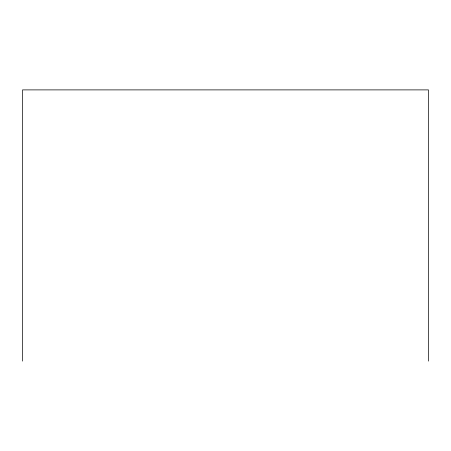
<?xml version="1.0" encoding="UTF-8"?>
<svg xmlns="http://www.w3.org/2000/svg" width="451" height="451" viewBox="0 0 451 451"><rect width="100%" height="100%" fill="white"/><g stroke="black" fill="none" stroke-linecap="round" stroke-linejoin="round"><path stroke-width="0.68" d="M428.45 361.11L428.45 89.89L22.55 89.89L22.55 361.11"/></g></svg>
